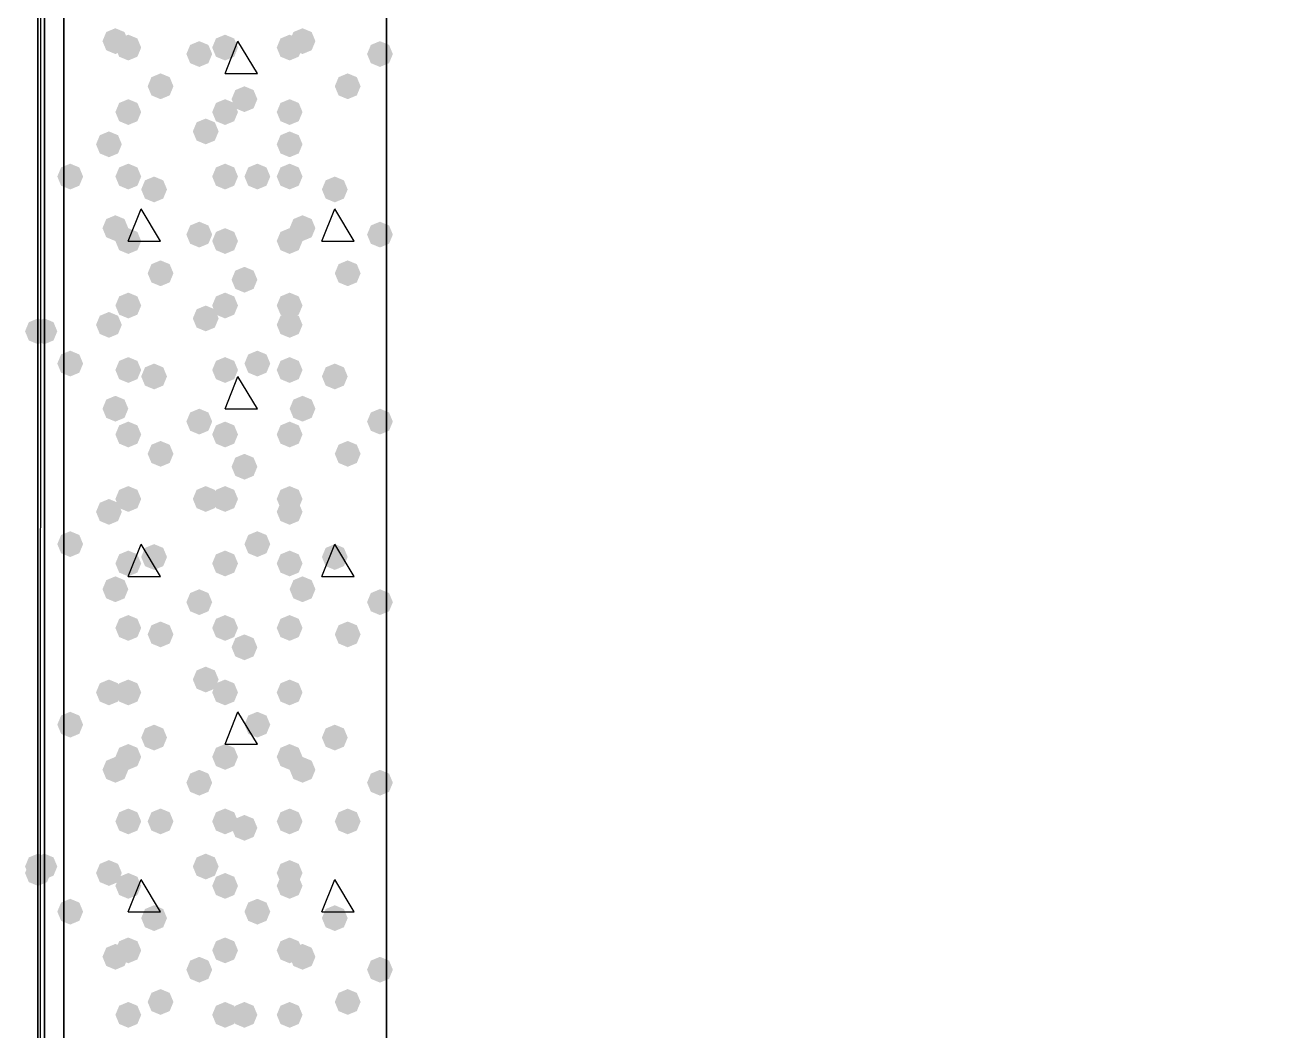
# Model space of a CAD drawing. Header units: millimetres. Extents: x 0 to 420, y 0 to 297.
# Drawn here: x 32.22 to 40.43, y 134.81 to 141.41 of the extents above; entities that cross this region are included whole.
import ezdxf

# ---------------------------------------------------------------- set-up
doc = ezdxf.new("R2010")
doc.units = ezdxf.units.MM
doc.layers.get('0').update_dxf_attribs({"linetype": 'CONTINUOUS'})

msp = doc.modelspace()

# ---------------------------------------------------------------- hatches: boundary and pattern name
at = {"true_color": 0x000007}
h = msp.add_hatch(color=0, dxfattribs=at)
h.paths.add_polyline_path([(32.342667, 226.271667), (32.342667, 82.677)], flags=0)
h.paths.add_polyline_path([(32.342667, 82.677), (32.342667, 226.271667)], flags=0)
at = {"true_color": 0x000008}
for points in [[(32.893, 141.308667), (32.868129, 141.248871), (32.808333, 141.224), (32.748537, 141.248871), (32.723667, 141.308667), (32.748537, 141.368462), (32.808333, 141.393333), (32.868129, 141.368463)], [(32.977667, 141.266333), (32.952796, 141.206537), (32.893, 141.181667), (32.833204, 141.206537), (32.808333, 141.266333), (32.833204, 141.326129), (32.893, 141.351), (32.952796, 141.326129)], [(33.612667, 141.266333), (33.587796, 141.206537), (33.528, 141.181667), (33.468204, 141.206537), (33.443333, 141.266333), (33.468204, 141.326129), (33.528, 141.351), (33.587796, 141.326129)], [(34.036, 141.266333), (34.011129, 141.206537), (33.951333, 141.181667), (33.891537, 141.206537), (33.866667, 141.266333), (33.891537, 141.326129), (33.951333, 141.351), (34.011129, 141.326129)], [(34.120667, 141.308667), (34.095796, 141.248871), (34.036, 141.224), (33.976204, 141.248871), (33.951333, 141.308667), (33.976204, 141.368462), (34.036, 141.393333), (34.095796, 141.368463)], [(33.443333, 141.224), (33.418463, 141.164204), (33.358667, 141.139333), (33.298871, 141.164204), (33.274, 141.224), (33.298871, 141.283796), (33.358667, 141.308667), (33.418462, 141.283796)], [(34.628667, 141.224), (34.603796, 141.164204), (34.544, 141.139333), (34.484204, 141.164204), (34.459333, 141.224), (34.484204, 141.283796), (34.544, 141.308667), (34.603796, 141.283796)], [(33.189333, 141.012333), (33.164462, 140.952537), (33.104667, 140.927667), (33.044871, 140.952537), (33.02, 141.012333), (33.044871, 141.072129), (33.104667, 141.097), (33.164462, 141.072129)], [(34.417, 141.012333), (34.392129, 140.952537), (34.332333, 140.927667), (34.272538, 140.952537), (34.247667, 141.012333), (34.272537, 141.072129), (34.332333, 141.097), (34.392129, 141.072129)], [(33.739667, 140.927667), (33.714796, 140.867871), (33.655, 140.843), (33.595204, 140.867871), (33.570333, 140.927667), (33.595204, 140.987462), (33.655, 141.012333), (33.714796, 140.987463)], [(32.977667, 140.843), (32.952796, 140.783204), (32.893, 140.758333), (32.833204, 140.783204), (32.808333, 140.843), (32.833204, 140.902796), (32.893, 140.927667), (32.952796, 140.902796)], [(33.612667, 140.843), (33.587796, 140.783204), (33.528, 140.758333), (33.468204, 140.783204), (33.443333, 140.843), (33.468204, 140.902796), (33.528, 140.927667), (33.587796, 140.902796)], [(34.036, 140.843), (34.011129, 140.783204), (33.951333, 140.758333), (33.891537, 140.783204), (33.866667, 140.843), (33.891537, 140.902796), (33.951333, 140.927667), (34.011129, 140.902796)], [(33.485667, 140.716), (33.460796, 140.656204), (33.401, 140.631333), (33.341204, 140.656204), (33.316333, 140.716), (33.341204, 140.775796), (33.401, 140.800667), (33.460796, 140.775796)], [(32.850667, 140.631333), (32.825796, 140.571537), (32.766, 140.546667), (32.706204, 140.571537), (32.681333, 140.631333), (32.706204, 140.691129), (32.766, 140.716), (32.825796, 140.691129)], [(34.036, 140.631333), (34.011129, 140.571537), (33.951333, 140.546667), (33.891537, 140.571537), (33.866667, 140.631333), (33.891537, 140.691129), (33.951333, 140.716), (34.011129, 140.691129)], [(32.596667, 140.419667), (32.571796, 140.359871), (32.512, 140.335), (32.452204, 140.359871), (32.427333, 140.419667), (32.452204, 140.479462), (32.512, 140.504333), (32.571796, 140.479463)], [(32.977667, 140.419667), (32.952796, 140.359871), (32.893, 140.335), (32.833204, 140.359871), (32.808333, 140.419667), (32.833204, 140.479462), (32.893, 140.504333), (32.952796, 140.479463)], [(33.612667, 140.419667), (33.587796, 140.359871), (33.528, 140.335), (33.468204, 140.359871), (33.443333, 140.419667), (33.468204, 140.479462), (33.528, 140.504333), (33.587796, 140.479463)], [(33.824333, 140.419667), (33.799462, 140.359871), (33.739667, 140.335), (33.679871, 140.359871), (33.655, 140.419667), (33.679871, 140.479462), (33.739667, 140.504333), (33.799462, 140.479463)], [(34.036, 140.419667), (34.011129, 140.359871), (33.951333, 140.335), (33.891537, 140.359871), (33.866667, 140.419667), (33.891537, 140.479462), (33.951333, 140.504333), (34.011129, 140.479463)], [(33.147, 140.335), (33.122129, 140.275204), (33.062333, 140.250333), (33.002538, 140.275204), (32.977667, 140.335), (33.002537, 140.394796), (33.062333, 140.419667), (33.122129, 140.394796)], [(34.332333, 140.335), (34.307463, 140.275204), (34.247667, 140.250333), (34.187871, 140.275204), (34.163, 140.335), (34.187871, 140.394796), (34.247667, 140.419667), (34.307462, 140.394796)], [(32.893, 140.081), (32.868129, 140.021204), (32.808333, 139.996333), (32.748537, 140.021204), (32.723667, 140.081), (32.748537, 140.140796), (32.808333, 140.165667), (32.868129, 140.140796)], [(33.443333, 140.038667), (33.418463, 139.978871), (33.358667, 139.954), (33.298871, 139.978871), (33.274, 140.038667), (33.298871, 140.098462), (33.358667, 140.123333), (33.418462, 140.098463)], [(34.120667, 140.081), (34.095796, 140.021204), (34.036, 139.996333), (33.976204, 140.021204), (33.951333, 140.081), (33.976204, 140.140796), (34.036, 140.165667), (34.095796, 140.140796)], [(34.628667, 140.038667), (34.603796, 139.978871), (34.544, 139.954), (34.484204, 139.978871), (34.459333, 140.038667), (34.484204, 140.098462), (34.544, 140.123333), (34.603796, 140.098463)], [(32.977667, 139.996333), (32.952796, 139.936537), (32.893, 139.911667), (32.833204, 139.936537), (32.808333, 139.996333), (32.833204, 140.056129), (32.893, 140.081), (32.952796, 140.056129)], [(33.612667, 139.996333), (33.587796, 139.936537), (33.528, 139.911667), (33.468204, 139.936537), (33.443333, 139.996333), (33.468204, 140.056129), (33.528, 140.081), (33.587796, 140.056129)], [(34.036, 139.996333), (34.011129, 139.936537), (33.951333, 139.911667), (33.891537, 139.936537), (33.866667, 139.996333), (33.891537, 140.056129), (33.951333, 140.081), (34.011129, 140.056129)], [(33.189333, 139.784667), (33.164462, 139.724871), (33.104667, 139.7), (33.044871, 139.724871), (33.02, 139.784667), (33.044871, 139.844462), (33.104667, 139.869333), (33.164462, 139.844463)], [(34.417, 139.784667), (34.392129, 139.724871), (34.332333, 139.7), (34.272538, 139.724871), (34.247667, 139.784667), (34.272537, 139.844462), (34.332333, 139.869333), (34.392129, 139.844463)], [(33.739667, 139.742333), (33.714796, 139.682537), (33.655, 139.657667), (33.595204, 139.682537), (33.570333, 139.742333), (33.595204, 139.802129), (33.655, 139.827), (33.714796, 139.802129)], [(32.977667, 139.573), (32.952796, 139.513204), (32.893, 139.488333), (32.833204, 139.513204), (32.808333, 139.573), (32.833204, 139.632796), (32.893, 139.657667), (32.952796, 139.632796)], [(33.612667, 139.573), (33.587796, 139.513204), (33.528, 139.488333), (33.468204, 139.513204), (33.443333, 139.573), (33.468204, 139.632796), (33.528, 139.657667), (33.587796, 139.632796)], [(34.036, 139.573), (34.011129, 139.513204), (33.951333, 139.488333), (33.891537, 139.513204), (33.866667, 139.573), (33.891537, 139.632796), (33.951333, 139.657667), (34.011129, 139.632796)], [(33.485667, 139.488333), (33.460796, 139.428537), (33.401, 139.403667), (33.341204, 139.428537), (33.316333, 139.488333), (33.341204, 139.548129), (33.401, 139.573), (33.460796, 139.548129)], [(32.850667, 139.446), (32.825796, 139.386204), (32.766, 139.361333), (32.706204, 139.386204), (32.681333, 139.446), (32.706204, 139.505796), (32.766, 139.530667), (32.825796, 139.505796)], [(34.036, 139.446), (34.011129, 139.386204), (33.951333, 139.361333), (33.891537, 139.386204), (33.866667, 139.446), (33.891537, 139.505796), (33.951333, 139.530667), (34.011129, 139.505796)], [(32.596667, 139.192), (32.571796, 139.132204), (32.512, 139.107333), (32.452204, 139.132204), (32.427333, 139.192), (32.452204, 139.251796), (32.512, 139.276667), (32.571796, 139.251796)], [(32.977667, 139.149667), (32.952796, 139.089871), (32.893, 139.065), (32.833204, 139.089871), (32.808333, 139.149667), (32.833204, 139.209462), (32.893, 139.234333), (32.952796, 139.209463)], [(33.612667, 139.149667), (33.587796, 139.089871), (33.528, 139.065), (33.468204, 139.089871), (33.443333, 139.149667), (33.468204, 139.209462), (33.528, 139.234333), (33.587796, 139.209463)], [(33.824333, 139.192), (33.799462, 139.132204), (33.739667, 139.107333), (33.679871, 139.132204), (33.655, 139.192), (33.679871, 139.251796), (33.739667, 139.276667), (33.799462, 139.251796)], [(34.036, 139.149667), (34.011129, 139.089871), (33.951333, 139.065), (33.891537, 139.089871), (33.866667, 139.149667), (33.891537, 139.209462), (33.951333, 139.234333), (34.011129, 139.209463)], [(33.147, 139.107333), (33.122129, 139.047537), (33.062333, 139.022667), (33.002538, 139.047537), (32.977667, 139.107333), (33.002537, 139.167129), (33.062333, 139.192), (33.122129, 139.167129)], [(34.332333, 139.107333), (34.307463, 139.047537), (34.247667, 139.022667), (34.187871, 139.047537), (34.163, 139.107333), (34.187871, 139.167129), (34.247667, 139.192), (34.307462, 139.167129)], [(32.893, 138.895667), (32.868129, 138.835871), (32.808333, 138.811), (32.748537, 138.835871), (32.723667, 138.895667), (32.748537, 138.955462), (32.808333, 138.980333), (32.868129, 138.955463)], [(34.120667, 138.895667), (34.095796, 138.835871), (34.036, 138.811), (33.976204, 138.835871), (33.951333, 138.895667), (33.976204, 138.955462), (34.036, 138.980333), (34.095796, 138.955463)], [(33.443333, 138.811), (33.418463, 138.751204), (33.358667, 138.726333), (33.298871, 138.751204), (33.274, 138.811), (33.298871, 138.870796), (33.358667, 138.895667), (33.418462, 138.870796)], [(34.628667, 138.811), (34.603796, 138.751204), (34.544, 138.726333), (34.484204, 138.751204), (34.459333, 138.811), (34.484204, 138.870796), (34.544, 138.895667), (34.603796, 138.870796)], [(32.977667, 138.726333), (32.952796, 138.666537), (32.893, 138.641667), (32.833204, 138.666537), (32.808333, 138.726333), (32.833204, 138.786129), (32.893, 138.811), (32.952796, 138.786129)], [(33.612667, 138.726333), (33.587796, 138.666537), (33.528, 138.641667), (33.468204, 138.666537), (33.443333, 138.726333), (33.468204, 138.786129), (33.528, 138.811), (33.587796, 138.786129)], [(34.036, 138.726333), (34.011129, 138.666537), (33.951333, 138.641667), (33.891537, 138.666537), (33.866667, 138.726333), (33.891537, 138.786129), (33.951333, 138.811), (34.011129, 138.786129)], [(33.189333, 138.599333), (33.164462, 138.539537), (33.104667, 138.514667), (33.044871, 138.539537), (33.02, 138.599333), (33.044871, 138.659129), (33.104667, 138.684), (33.164462, 138.659129)], [(34.417, 138.599333), (34.392129, 138.539537), (34.332333, 138.514667), (34.272538, 138.539537), (34.247667, 138.599333), (34.272537, 138.659129), (34.332333, 138.684), (34.392129, 138.659129)], [(33.739667, 138.514667), (33.714796, 138.454871), (33.655, 138.43), (33.595204, 138.454871), (33.570333, 138.514667), (33.595204, 138.574462), (33.655, 138.599333), (33.714796, 138.574463)], [(32.977667, 138.303), (32.952796, 138.243204), (32.893, 138.218333), (32.833204, 138.243204), (32.808333, 138.303), (32.833204, 138.362796), (32.893, 138.387667), (32.952796, 138.362796)], [(33.485667, 138.303), (33.460796, 138.243204), (33.401, 138.218333), (33.341204, 138.243204), (33.316333, 138.303), (33.341204, 138.362796), (33.401, 138.387667), (33.460796, 138.362796)], [(33.612667, 138.303), (33.587796, 138.243204), (33.528, 138.218333), (33.468204, 138.243204), (33.443333, 138.303), (33.468204, 138.362796), (33.528, 138.387667), (33.587796, 138.362796)], [(34.036, 138.303), (34.011129, 138.243204), (33.951333, 138.218333), (33.891537, 138.243204), (33.866667, 138.303), (33.891537, 138.362796), (33.951333, 138.387667), (34.011129, 138.362796)], [(32.850667, 138.218333), (32.825796, 138.158537), (32.766, 138.133667), (32.706204, 138.158537), (32.681333, 138.218333), (32.706204, 138.278129), (32.766, 138.303), (32.825796, 138.278129)], [(34.036, 138.218333), (34.011129, 138.158537), (33.951333, 138.133667), (33.891537, 138.158537), (33.866667, 138.218333), (33.891537, 138.278129), (33.951333, 138.303), (34.011129, 138.278129)], [(32.596667, 138.006667), (32.571796, 137.946871), (32.512, 137.922), (32.452204, 137.946871), (32.427333, 138.006667), (32.452204, 138.066462), (32.512, 138.091333), (32.571796, 138.066463)], [(33.824333, 138.006667), (33.799462, 137.946871), (33.739667, 137.922), (33.679871, 137.946871), (33.655, 138.006667), (33.679871, 138.066462), (33.739667, 138.091333), (33.799462, 138.066463)], [(33.147, 137.922), (33.122129, 137.862204), (33.062333, 137.837333), (33.002538, 137.862204), (32.977667, 137.922), (33.002537, 137.981796), (33.062333, 138.006667), (33.122129, 137.981796)], [(34.332333, 137.922), (34.307463, 137.862204), (34.247667, 137.837333), (34.187871, 137.862204), (34.163, 137.922), (34.187871, 137.981796), (34.247667, 138.006667), (34.307462, 137.981796)], [(32.977667, 137.879667), (32.952796, 137.819871), (32.893, 137.795), (32.833204, 137.819871), (32.808333, 137.879667), (32.833204, 137.939462), (32.893, 137.964333), (32.952796, 137.939463)], [(33.612667, 137.879667), (33.587796, 137.819871), (33.528, 137.795), (33.468204, 137.819871), (33.443333, 137.879667), (33.468204, 137.939462), (33.528, 137.964333), (33.587796, 137.939463)], [(34.036, 137.879667), (34.011129, 137.819871), (33.951333, 137.795), (33.891537, 137.819871), (33.866667, 137.879667), (33.891537, 137.939462), (33.951333, 137.964333), (34.011129, 137.939463)], [(32.893, 137.710333), (32.868129, 137.650537), (32.808333, 137.625667), (32.748537, 137.650537), (32.723667, 137.710333), (32.748537, 137.770129), (32.808333, 137.795), (32.868129, 137.770129)], [(34.120667, 137.710333), (34.095796, 137.650537), (34.036, 137.625667), (33.976204, 137.650537), (33.951333, 137.710333), (33.976204, 137.770129), (34.036, 137.795), (34.095796, 137.770129)], [(33.443333, 137.625667), (33.418463, 137.565871), (33.358667, 137.541), (33.298871, 137.565871), (33.274, 137.625667), (33.298871, 137.685462), (33.358667, 137.710333), (33.418462, 137.685463)], [(34.628667, 137.625667), (34.603796, 137.565871), (34.544, 137.541), (34.484204, 137.565871), (34.459333, 137.625667), (34.484204, 137.685462), (34.544, 137.710333), (34.603796, 137.685463)], [(32.977667, 137.456333), (32.952796, 137.396537), (32.893, 137.371667), (32.833204, 137.396537), (32.808333, 137.456333), (32.833204, 137.516129), (32.893, 137.541), (32.952796, 137.516129)], [(33.189333, 137.414), (33.164462, 137.354204), (33.104667, 137.329333), (33.044871, 137.354204), (33.02, 137.414), (33.044871, 137.473796), (33.104667, 137.498667), (33.164462, 137.473796)], [(33.612667, 137.456333), (33.587796, 137.396537), (33.528, 137.371667), (33.468204, 137.396537), (33.443333, 137.456333), (33.468204, 137.516129), (33.528, 137.541), (33.587796, 137.516129)], [(34.036, 137.456333), (34.011129, 137.396537), (33.951333, 137.371667), (33.891537, 137.396537), (33.866667, 137.456333), (33.891537, 137.516129), (33.951333, 137.541), (34.011129, 137.516129)], [(34.417, 137.414), (34.392129, 137.354204), (34.332333, 137.329333), (34.272538, 137.354204), (34.247667, 137.414), (34.272537, 137.473796), (34.332333, 137.498667), (34.392129, 137.473796)], [(33.739667, 137.329333), (33.714796, 137.269537), (33.655, 137.244667), (33.595204, 137.269537), (33.570333, 137.329333), (33.595204, 137.389129), (33.655, 137.414), (33.714796, 137.389129)], [(33.485667, 137.117667), (33.460796, 137.057871), (33.401, 137.033), (33.341204, 137.057871), (33.316333, 137.117667), (33.341204, 137.177462), (33.401, 137.202333), (33.460796, 137.177463)], [(32.850667, 137.033), (32.825796, 136.973204), (32.766, 136.948333), (32.706204, 136.973204), (32.681333, 137.033), (32.706204, 137.092796), (32.766, 137.117667), (32.825796, 137.092796)], [(32.977667, 137.033), (32.952796, 136.973204), (32.893, 136.948333), (32.833204, 136.973204), (32.808333, 137.033), (32.833204, 137.092796), (32.893, 137.117667), (32.952796, 137.092796)], [(33.612667, 137.033), (33.587796, 136.973204), (33.528, 136.948333), (33.468204, 136.973204), (33.443333, 137.033), (33.468204, 137.092796), (33.528, 137.117667), (33.587796, 137.092796)], [(34.036, 137.033), (34.011129, 136.973204), (33.951333, 136.948333), (33.891537, 136.973204), (33.866667, 137.033), (33.891537, 137.092796), (33.951333, 137.117667), (34.011129, 137.092796)], [(34.036, 137.033), (34.011129, 136.973204), (33.951333, 136.948333), (33.891537, 136.973204), (33.866667, 137.033), (33.891537, 137.092796), (33.951333, 137.117667), (34.011129, 137.092796)], [(32.596667, 136.821333), (32.571796, 136.761537), (32.512, 136.736667), (32.452204, 136.761537), (32.427333, 136.821333), (32.452204, 136.881129), (32.512, 136.906), (32.571796, 136.881129)], [(33.824333, 136.821333), (33.799462, 136.761537), (33.739667, 136.736667), (33.679871, 136.761537), (33.655, 136.821333), (33.679871, 136.881129), (33.739667, 136.906), (33.799462, 136.881129)], [(33.147, 136.736667), (33.122129, 136.676871), (33.062333, 136.652), (33.002538, 136.676871), (32.977667, 136.736667), (33.002537, 136.796462), (33.062333, 136.821333), (33.122129, 136.796463)], [(34.332333, 136.736667), (34.307463, 136.676871), (34.247667, 136.652), (34.187871, 136.676871), (34.163, 136.736667), (34.187871, 136.796462), (34.247667, 136.821333), (34.307462, 136.796463)], [(32.977667, 136.609667), (32.952796, 136.549871), (32.893, 136.525), (32.833204, 136.549871), (32.808333, 136.609667), (32.833204, 136.669462), (32.893, 136.694333), (32.952796, 136.669463)], [(33.612667, 136.609667), (33.587796, 136.549871), (33.528, 136.525), (33.468204, 136.549871), (33.443333, 136.609667), (33.468204, 136.669462), (33.528, 136.694333), (33.587796, 136.669463)], [(34.036, 136.609667), (34.011129, 136.549871), (33.951333, 136.525), (33.891537, 136.549871), (33.866667, 136.609667), (33.891537, 136.669462), (33.951333, 136.694333), (34.011129, 136.669463)], [(32.893, 136.525), (32.868129, 136.465204), (32.808333, 136.440333), (32.748537, 136.465204), (32.723667, 136.525), (32.748537, 136.584796), (32.808333, 136.609667), (32.868129, 136.584796)], [(34.120667, 136.525), (34.095796, 136.465204), (34.036, 136.440333), (33.976204, 136.465204), (33.951333, 136.525), (33.976204, 136.584796), (34.036, 136.609667), (34.095796, 136.584796)], [(33.443333, 136.440333), (33.418463, 136.380537), (33.358667, 136.355667), (33.298871, 136.380537), (33.274, 136.440333), (33.298871, 136.500129), (33.358667, 136.525), (33.418462, 136.500129)], [(34.628667, 136.440333), (34.603796, 136.380537), (34.544, 136.355667), (34.484204, 136.380537), (34.459333, 136.440333), (34.484204, 136.500129), (34.544, 136.525), (34.603796, 136.500129)], [(32.977667, 136.186333), (32.952796, 136.126537), (32.893, 136.101667), (32.833204, 136.126537), (32.808333, 136.186333), (32.833204, 136.246129), (32.893, 136.271), (32.952796, 136.246129)], [(33.189333, 136.186333), (33.164462, 136.126537), (33.104667, 136.101667), (33.044871, 136.126537), (33.02, 136.186333), (33.044871, 136.246129), (33.104667, 136.271), (33.164462, 136.246129)], [(33.612667, 136.186333), (33.587796, 136.126537), (33.528, 136.101667), (33.468204, 136.126537), (33.443333, 136.186333), (33.468204, 136.246129), (33.528, 136.271), (33.587796, 136.246129)], [(34.036, 136.186333), (34.011129, 136.126537), (33.951333, 136.101667), (33.891537, 136.126537), (33.866667, 136.186333), (33.891537, 136.246129), (33.951333, 136.271), (34.011129, 136.246129)], [(34.417, 136.186333), (34.392129, 136.126537), (34.332333, 136.101667), (34.272538, 136.126537), (34.247667, 136.186333), (34.272537, 136.246129), (34.332333, 136.271), (34.392129, 136.246129)], [(33.739667, 136.144), (33.714796, 136.084204), (33.655, 136.059333), (33.595204, 136.084204), (33.570333, 136.144), (33.595204, 136.203796), (33.655, 136.228667), (33.714796, 136.203796)], [(32.850667, 135.847667), (32.825796, 135.787871), (32.766, 135.763), (32.706204, 135.787871), (32.681333, 135.847667), (32.706204, 135.907462), (32.766, 135.932333), (32.825796, 135.907463)], [(33.485667, 135.89), (33.460796, 135.830204), (33.401, 135.805333), (33.341204, 135.830204), (33.316333, 135.89), (33.341204, 135.949796), (33.401, 135.974667), (33.460796, 135.949796)], [(34.036, 135.847667), (34.011129, 135.787871), (33.951333, 135.763), (33.891537, 135.787871), (33.866667, 135.847667), (33.891537, 135.907462), (33.951333, 135.932333), (34.011129, 135.907463)], [(32.977667, 135.763), (32.952796, 135.703204), (32.893, 135.678333), (32.833204, 135.703204), (32.808333, 135.763), (32.833204, 135.822796), (32.893, 135.847667), (32.952796, 135.822796)], [(33.612667, 135.763), (33.587796, 135.703204), (33.528, 135.678333), (33.468204, 135.703204), (33.443333, 135.763), (33.468204, 135.822796), (33.528, 135.847667), (33.587796, 135.822796)], [(34.036, 135.763), (34.011129, 135.703204), (33.951333, 135.678333), (33.891537, 135.703204), (33.866667, 135.763), (33.891537, 135.822796), (33.951333, 135.847667), (34.011129, 135.822796)], [(32.596667, 135.593667), (32.571796, 135.533871), (32.512, 135.509), (32.452204, 135.533871), (32.427333, 135.593667), (32.452204, 135.653462), (32.512, 135.678333), (32.571796, 135.653463)], [(33.824333, 135.593667), (33.799462, 135.533871), (33.739667, 135.509), (33.679871, 135.533871), (33.655, 135.593667), (33.679871, 135.653462), (33.739667, 135.678333), (33.799462, 135.653463)], [(33.147, 135.551333), (33.122129, 135.491537), (33.062333, 135.466667), (33.002538, 135.491537), (32.977667, 135.551333), (33.002537, 135.611129), (33.062333, 135.636), (33.122129, 135.611129)], [(34.332333, 135.551333), (34.307463, 135.491537), (34.247667, 135.466667), (34.187871, 135.491537), (34.163, 135.551333), (34.187871, 135.611129), (34.247667, 135.636), (34.307462, 135.611129)], [(32.893, 135.297333), (32.868129, 135.237537), (32.808333, 135.212667), (32.748537, 135.237537), (32.723667, 135.297333), (32.748537, 135.357129), (32.808333, 135.382), (32.868129, 135.357129)], [(32.977667, 135.339667), (32.952796, 135.279871), (32.893, 135.255), (32.833204, 135.279871), (32.808333, 135.339667), (32.833204, 135.399462), (32.893, 135.424333), (32.952796, 135.399463)], [(33.612667, 135.339667), (33.587796, 135.279871), (33.528, 135.255), (33.468204, 135.279871), (33.443333, 135.339667), (33.468204, 135.399462), (33.528, 135.424333), (33.587796, 135.399463)], [(34.036, 135.339667), (34.011129, 135.279871), (33.951333, 135.255), (33.891537, 135.279871), (33.866667, 135.339667), (33.891537, 135.399462), (33.951333, 135.424333), (34.011129, 135.399463)], [(34.120667, 135.297333), (34.095796, 135.237537), (34.036, 135.212667), (33.976204, 135.237537), (33.951333, 135.297333), (33.976204, 135.357129), (34.036, 135.382), (34.095796, 135.357129)], [(33.443333, 135.212667), (33.418463, 135.152871), (33.358667, 135.128), (33.298871, 135.152871), (33.274, 135.212667), (33.298871, 135.272462), (33.358667, 135.297333), (33.418462, 135.272463)], [(34.628667, 135.212667), (34.603796, 135.152871), (34.544, 135.128), (34.484204, 135.152871), (34.459333, 135.212667), (34.484204, 135.272462), (34.544, 135.297333), (34.603796, 135.272463)], [(33.189333, 135.001), (33.164462, 134.941204), (33.104667, 134.916333), (33.044871, 134.941204), (33.02, 135.001), (33.044871, 135.060796), (33.104667, 135.085667), (33.164462, 135.060796)], [(34.417, 135.001), (34.392129, 134.941204), (34.332333, 134.916333), (34.272538, 134.941204), (34.247667, 135.001), (34.272537, 135.060796), (34.332333, 135.085667), (34.392129, 135.060796)], [(32.977667, 134.916333), (32.952796, 134.856537), (32.893, 134.831667), (32.833204, 134.856537), (32.808333, 134.916333), (32.833204, 134.976129), (32.893, 135.001), (32.952796, 134.976129)], [(33.612667, 134.916333), (33.587796, 134.856537), (33.528, 134.831667), (33.468204, 134.856537), (33.443333, 134.916333), (33.468204, 134.976129), (33.528, 135.001), (33.587796, 134.976129)], [(33.739667, 134.916333), (33.714796, 134.856537), (33.655, 134.831667), (33.595204, 134.856537), (33.570333, 134.916333), (33.595204, 134.976129), (33.655, 135.001), (33.714796, 134.976129)], [(34.036, 134.916333), (34.011129, 134.856537), (33.951333, 134.831667), (33.891537, 134.856537), (33.866667, 134.916333), (33.891537, 134.976129), (33.951333, 135.001), (34.011129, 134.976129)]]:
    msp.add_hatch(color=0, dxfattribs=at).paths.add_polyline_path(points, flags=0)
at = {"true_color": 0x0000fe}
for points in [[(32.385, 139.403667), (32.360129, 139.343871), (32.300333, 139.319), (32.240538, 139.343871), (32.215667, 139.403667), (32.240537, 139.463462), (32.300333, 139.488333), (32.360129, 139.463463)], [(32.385, 139.403667), (32.360129, 139.343871), (32.300333, 139.319), (32.240538, 139.343871), (32.215667, 139.403667), (32.240537, 139.463462), (32.300333, 139.488333), (32.360129, 139.463463)], [(32.385, 139.403667), (32.360129, 139.343871), (32.300333, 139.319), (32.240538, 139.343871), (32.215667, 139.403667), (32.240537, 139.463462), (32.300333, 139.488333), (32.360129, 139.463463)], [(32.427333, 139.403667), (32.402463, 139.343871), (32.342667, 139.319), (32.282871, 139.343871), (32.258, 139.403667), (32.282871, 139.463462), (32.342667, 139.488333), (32.402462, 139.463463)], [(32.385, 135.89), (32.360129, 135.830204), (32.300333, 135.805333), (32.240538, 135.830204), (32.215667, 135.89), (32.240537, 135.949796), (32.300333, 135.974667), (32.360129, 135.949796)], [(32.385, 135.847667), (32.360129, 135.787871), (32.300333, 135.763), (32.240538, 135.787871), (32.215667, 135.847667), (32.240537, 135.907462), (32.300333, 135.932333), (32.360129, 135.907463)], [(32.385, 135.847667), (32.360129, 135.787871), (32.300333, 135.763), (32.240538, 135.787871), (32.215667, 135.847667), (32.240537, 135.907462), (32.300333, 135.932333), (32.360129, 135.907463)], [(32.427333, 135.89), (32.402463, 135.830204), (32.342667, 135.805333), (32.282871, 135.830204), (32.258, 135.89), (32.282871, 135.949796), (32.342667, 135.974667), (32.402462, 135.949796)]]:
    msp.add_hatch(color=0, dxfattribs=at).paths.add_polyline_path(points, flags=0)

# ---------------------------------------------------------------- linework, layer by layer
at = {"color": 0, "true_color": 0x000007}
for points in [[(32.300333, 82.677), (32.300333, 226.314)], [(32.300333, 82.677), (32.342667, 82.677), (32.342667, 226.314)], [(32.342667, 226.271667), (32.342667, 82.677)], [(32.342667, 82.677), (32.342667, 226.271667)], [(32.469667, 125.179667), (32.469667, 148.463), (380.661333, 148.463), (380.661333, 125.179667), (218.228333, 125.179667), (218.228333, 103.970667), (194.902667, 103.970667), (194.902667, 125.179667)], [(32.469667, 125.179667), (32.469667, 148.463), (380.661333, 148.463), (380.661333, 125.179667), (218.228333, 125.179667), (218.228333, 103.970667), (194.902667, 103.970667), (194.902667, 125.179667)]]:
    msp.add_lwpolyline(points, close=True, dxfattribs=at)
for points in [[(32.300333, 82.677), (32.300333, 226.314)], [(32.300333, 226.314), (32.300333, 82.677)], [(32.342667, 82.677), (32.342667, 226.271667), (32.342667, 226.314)], [(32.342667, 82.677), (32.342667, 226.271667)], [(32.469667, 146.346333), (32.469667, 127.296333)], [(34.586333, 127.296333), (34.586333, 146.346333)]]:
    msp.add_lwpolyline(points, dxfattribs=at)
at = {"color": 0, "true_color": 0x0000fd}
msp.add_lwpolyline([(216.111667, 127.296333), (378.544667, 127.296333), (378.544667, 146.346333), (34.586333, 146.346333), (34.586333, 127.296333), (197.019333, 127.296333), (197.019333, 106.087333), (216.111667, 106.087333)], close=True, dxfattribs=at)
at = {"color": 0, "true_color": 0x000008}
for points in [[(33.528, 141.097), (33.612667, 141.308667)], [(33.739667, 141.097), (33.612667, 141.308667)], [(33.528, 141.097), (33.739667, 141.097)], [(32.893, 139.996333), (32.977667, 140.208)], [(33.104667, 139.996333), (32.977667, 140.208)], [(34.163, 139.996333), (34.247667, 140.208)], [(34.374667, 139.996333), (34.247667, 140.208)], [(32.893, 139.996333), (33.104667, 139.996333)], [(34.163, 139.996333), (34.374667, 139.996333)], [(33.528, 138.895667), (33.612667, 139.107333)], [(33.739667, 138.895667), (33.612667, 139.107333)], [(33.528, 138.895667), (33.739667, 138.895667)], [(32.893, 137.795), (32.977667, 138.006667)], [(33.104667, 137.795), (32.977667, 138.006667)], [(34.163, 137.795), (34.247667, 138.006667)], [(34.374667, 137.795), (34.247667, 138.006667)], [(32.893, 137.795), (33.104667, 137.795)], [(34.163, 137.795), (34.374667, 137.795)], [(33.528, 136.694333), (33.612667, 136.906)], [(33.739667, 136.694333), (33.612667, 136.906)], [(33.528, 136.694333), (33.739667, 136.694333)], [(32.893, 135.593667), (32.977667, 135.805333)], [(33.104667, 135.593667), (32.977667, 135.805333)], [(34.163, 135.593667), (34.247667, 135.805333)], [(34.374667, 135.593667), (34.247667, 135.805333)], [(32.893, 135.593667), (33.104667, 135.593667)], [(34.163, 135.593667), (34.374667, 135.593667)]]:
    msp.add_lwpolyline(points, dxfattribs=at)

doc.saveas('drawing.dxf')
